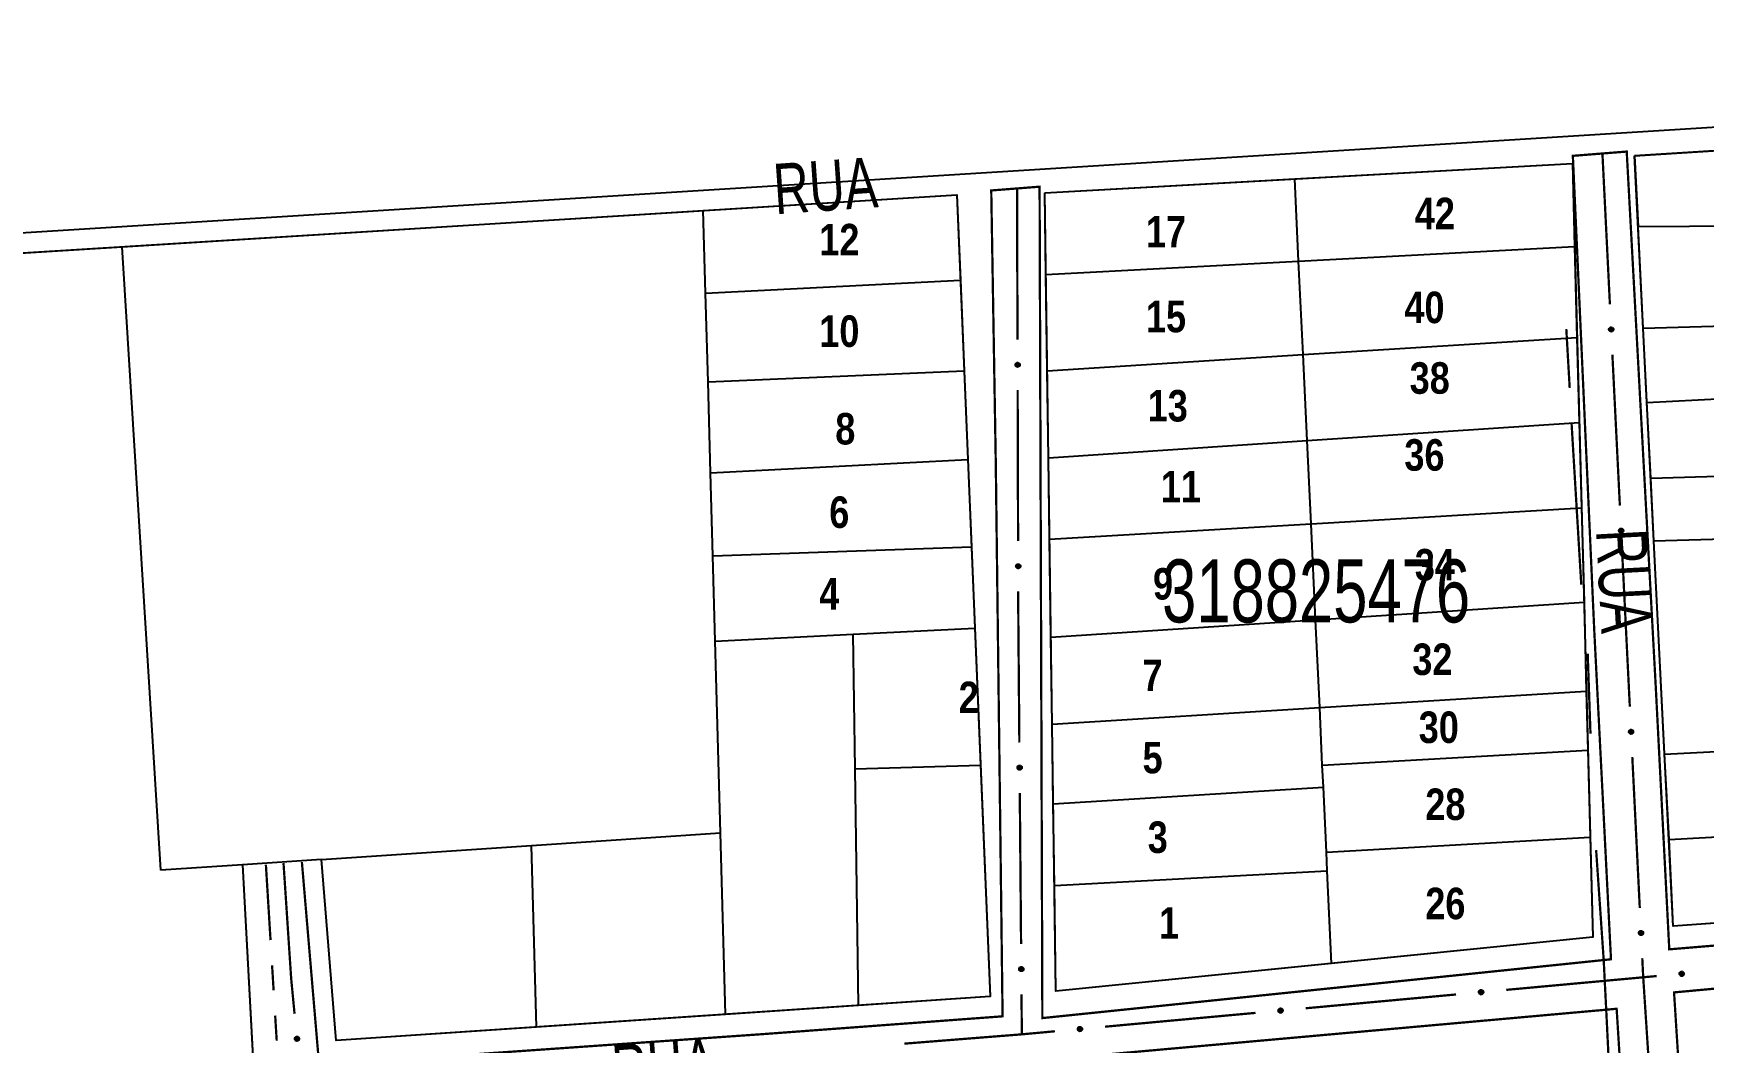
# Model space of a CAD drawing. Extents: x 203591 to 208218, y 4854879 to 4857795.
# Drawn here: x 205557.9 to 205690.6, y 4855197.1 to 4855277.3 of the extents above; entities that cross this region are included whole.
import ezdxf
from ezdxf.enums import TextEntityAlignment as Align

# ---------------------------------------------------------------- set-up
doc = ezdxf.new("R2010")
doc.units = 0
doc.header["$LTSCALE"] = 1.5
doc.header["$MEASUREMENT"] = 0
for name, pattern in [('PHANTOMX2', [5, 2.5, -0.5, 0.5, -0.5, 0.5, -0.5]), ('TRACO_05', [11, 7, -1, 0.5, -1, 0.5, -1]), ('TRACO_25', [8, 3, -1, 1, -1, 1, -1])]:
    doc.linetypes.add(name, pattern=pattern)
for name, color, linetype in [('CD-MALHA-LOTES', 40, 'CONTINUOUS'), ('CD_TXT_QUADRA', 7, 'CONTINUOUS'), ('HD-VALAS-DRENOS', 170, 'CONTINUOUS'), ('RU-QUADRAS', 210, 'CONTINUOUS'), ('SV-EIXO-RUA-N-PAV', 6, 'CONTINUOUS'), ('SV-RUA-NAO-PAV-S-GUIA-C-GUIA', 7, 'PHANTOMX2'), ('SV-TXT-RUA-N-PAV-S-GUIA-C-GUIA', 7, 'CONTINUOUS'), ('Th_NmrPorta', 7, 'CONTINUOUS')]:
    doc.layers.add(name, color=color, linetype=linetype)
doc.styles.add('ARIAL', font='ARIAL.TTF')
doc.styles.get("Standard").update_dxf_attribs({"font": 'swisscbo.ttf'})

msp = doc.modelspace()

# ---------------------------------------------------------------- linework, layer by layer
at = {"layer": 'CD-MALHA-LOTES', "linetype": 'Continuous', "flags": 128}
for points in [[(205785.39, 4855282.61), (205787.25, 4855280.32), (205787.39, 4855277.75), (205785.68, 4855276.46), (205783.68, 4855275.6), (205367.38, 4855249.6)], [(205705.37, 4855268.85), (205685.09, 4855267.56)], [(205658.11, 4855265.74), (205680.16, 4855266.97)], [(205680.16, 4855266.97), (205680.33, 4855260.36)], [(205685.09, 4855267.56), (205685.37, 4855261.97)], [(205638.24, 4855264.62), (205658.11, 4855265.74)], [(205658.41, 4855259.21), (205658.11, 4855265.74)], [(205611.11, 4855263.22), (205631.26, 4855264.47)], [(205631.26, 4855264.47), (205631.54, 4855257.7)], [(205638.33, 4855258.15), (205638.24, 4855264.62)], [(205564.95, 4855260.35), (205611.11, 4855263.22)], [(205611.29, 4855256.67), (205611.11, 4855263.22)], [(205685.37, 4855261.97), (205705.74, 4855262.1)], [(205685.78, 4855253.88), (205685.37, 4855261.97)], [(205463.23, 4855254.03), (205564.95, 4855260.35)], [(205568.03, 4855210.82), (205564.95, 4855260.35)], [(205658.41, 4855259.21), (205680.33, 4855260.36)], [(205680.33, 4855260.36), (205680.52, 4855253.15)], [(205638.33, 4855258.15), (205658.41, 4855259.21)], [(205658.76, 4855251.78), (205658.41, 4855259.21)], [(205611.29, 4855256.67), (205631.54, 4855257.7)], [(205631.54, 4855257.7), (205631.84, 4855250.48)], [(205638.44, 4855250.5), (205638.33, 4855258.15)], [(205611.49, 4855249.61), (205611.29, 4855256.67)], [(205685.78, 4855253.88), (205706.16, 4855254.47)], [(205686.07, 4855247.99), (205685.78, 4855253.88)], [(205658.76, 4855251.78), (205680.52, 4855253.15)], [(205680.52, 4855253.15), (205680.7, 4855246.38)], [(205638.44, 4855250.5), (205658.76, 4855251.78)], [(205659.08, 4855244.95), (205658.76, 4855251.78)], [(205611.49, 4855249.61), (205631.84, 4855250.48)], [(205611.69, 4855242.4), (205611.49, 4855249.61)], [(205631.84, 4855250.48), (205632.13, 4855243.44)], [(205638.54, 4855243.59), (205638.44, 4855250.5)], [(205686.07, 4855247.99), (205706.46, 4855249.03)], [(205686.38, 4855241.96), (205686.07, 4855247.99)], [(205659.08, 4855244.95), (205680.7, 4855246.38)], [(205680.7, 4855246.38), (205680.88, 4855239.62)], [(205638.54, 4855243.59), (205659.08, 4855244.95)], [(205659.39, 4855238.35), (205659.08, 4855244.95)], [(205611.69, 4855242.4), (205632.13, 4855243.44)], [(205632.13, 4855243.44), (205632.42, 4855236.52)], [(205638.63, 4855237.12), (205638.54, 4855243.59)], [(205686.38, 4855241.96), (205706.82, 4855242.57)], [(205611.88, 4855235.79), (205611.69, 4855242.4)], [(205686.63, 4855236.98), (205686.38, 4855241.96)], [(205659.39, 4855238.35), (205680.88, 4855239.62)], [(205680.88, 4855239.62), (205681.08, 4855232.12)], [(205638.63, 4855237.12), (205659.39, 4855238.35)], [(205659.75, 4855230.71), (205659.39, 4855238.35)], [(205686.63, 4855236.98), (205707.09, 4855237.56)], [(205611.88, 4855235.79), (205632.42, 4855236.52)], [(205632.42, 4855236.52), (205632.69, 4855230.05)], [(205638.73, 4855229.33), (205638.63, 4855237.12)], [(205687.48, 4855220.05), (205686.63, 4855236.98)], [(205612.06, 4855229.03), (205611.88, 4855235.79)], [(205659.75, 4855230.71), (205681.08, 4855232.12)], [(205681.08, 4855232.12), (205681.26, 4855225.06)], [(205638.73, 4855229.33), (205659.75, 4855230.71)], [(205660.08, 4855223.74), (205659.75, 4855230.71)], [(205612.06, 4855229.03), (205623.01, 4855229.57)], [(205623.01, 4855229.57), (205632.69, 4855230.05)], [(205623.17, 4855218.88), (205623.01, 4855229.57)], [(205632.69, 4855230.05), (205633.14, 4855219.16)], [(205638.83, 4855222.42), (205638.73, 4855229.33)], [(205612.48, 4855213.8), (205612.06, 4855229.03)], [(205660.08, 4855223.74), (205681.26, 4855225.06)], [(205681.26, 4855225.06), (205681.39, 4855220.36)], [(205638.83, 4855222.42), (205660.08, 4855223.74)], [(205660.29, 4855219.18), (205660.08, 4855223.74)], [(205638.92, 4855216.09), (205638.83, 4855222.42)], [(205660.29, 4855219.18), (205681.39, 4855220.36)], [(205681.39, 4855220.36), (205681.57, 4855213.45)], [(205687.48, 4855220.05), (205709.65, 4855221.19)], [(205687.83, 4855213.27), (205687.48, 4855220.05)], [(205623.17, 4855218.88), (205633.14, 4855219.16)], [(205623.45, 4855200.09), (205623.17, 4855218.88)], [(205633.14, 4855219.16), (205633.9, 4855200.79)], [(205660.37, 4855217.41), (205660.29, 4855219.18)], [(205638.92, 4855216.09), (205660.37, 4855217.41)], [(205660.61, 4855212.26), (205660.37, 4855217.41)], [(205639.01, 4855209.62), (205638.92, 4855216.09)], [(205597.46, 4855212.8), (205612.48, 4855213.8)], [(205612.89, 4855199.37), (205612.48, 4855213.8)], [(205660.61, 4855212.26), (205681.57, 4855213.45)], [(205681.57, 4855213.45), (205681.78, 4855205.5)], [(205687.83, 4855213.27), (205710.34, 4855214.51)], [(205580.8, 4855211.68), (205597.46, 4855212.8)], [(205597.87, 4855198.36), (205597.46, 4855212.8)], [(205660.68, 4855210.78), (205660.61, 4855212.26)], [(205688.17, 4855206.38), (205687.83, 4855213.27)], [(205574.51, 4855211.26), (205568.03, 4855210.82)], [(205580.8, 4855211.68), (205574.51, 4855211.26)], [(205574.51, 4855211.26), (205577.99, 4855146.74)], [(205581.94, 4855197.29), (205580.8, 4855211.68)], [(205639.01, 4855209.62), (205660.68, 4855210.78)], [(205661.03, 4855203.42), (205660.68, 4855210.78)], [(205639.13, 4855201.23), (205639.01, 4855209.62)], [(205711.01, 4855208.02), (205688.17, 4855206.38)], [(205681.78, 4855205.5), (205661.03, 4855203.42)], [(205661.03, 4855203.42), (205639.13, 4855201.23)], [(205633.9, 4855200.79), (205623.45, 4855200.09)], [(205612.89, 4855199.37), (205597.87, 4855198.36)], [(205623.45, 4855200.09), (205612.89, 4855199.37)], [(205597.87, 4855198.36), (205581.94, 4855197.29)]]:
    msp.add_lwpolyline(points, dxfattribs=at)
at = {"layer": 'HD-VALAS-DRENOS', "linetype": 'TRACO_05', "const_width": 0.18, "flags": 128}
for points in [[(205679.94, 4855249.13), (205679.67, 4855253.82)], [(205680.86, 4855233.5), (205680.09, 4855246.29)], [(205681.59, 4855221.68), (205681.37, 4855228.03)], [(205685.41, 4855159.24), (205684.73, 4855168.36), (205683.67, 4855182.9), (205682.84, 4855199.75), (205682.64, 4855203.7), (205682.04, 4855212.42)]]:
    msp.add_lwpolyline(points, dxfattribs=at)
at = {"layer": 'RU-QUADRAS', "color": 6, "linetype": 'Continuous'}
msp.add_lwpolyline([(205359.24, 4855333.76), (205361.95, 4855348.05), (205367.1, 4855348.48), (205362.81, 4855430.06), (205539.16, 4855447.63), (205785.39, 4855282.61), (205787.25, 4855280.32), (205787.39, 4855277.75, -0.1206829044), (205783.68, 4855275.6), (205367.38, 4855249.6)], format="xyb", close=True, dxfattribs=at)
for points in [[(205685.09, 4855267.56), (205731.41, 4855270.5), (205733.33, 4855209.62), (205688.17, 4855206.38)], [(205638.24, 4855264.62), (205680.16, 4855266.97), (205681.78, 4855205.5), (205639.13, 4855201.23)], [(205463.23, 4855254.03), (205631.26, 4855264.47), (205633.9, 4855200.79), (205581.94, 4855197.29), (205580.8, 4855211.68), (205574.51, 4855211.26), (205582.06, 4855071.29), (205480.58, 4855064.53)]]:
    msp.add_lwpolyline(points, close=True, dxfattribs=at)
at = {"layer": 'SV-EIXO-RUA-N-PAV', "const_width": 0.18, "flags": 128}
for points in [[(205682.54, 4855267.76), (205683.133405, 4855255.774681)], [(205636.04, 4855264.97), (205636.075067, 4855252.970051)], [(205683.331207, 4855251.779575), (205683.924612, 4855239.794256)], [(205636.086756, 4855248.970068), (205636.121823, 4855236.97012)], [(205684.122414, 4855235.799149), (205684.715819, 4855223.813831)], [(205636.133512, 4855232.970137), (205636.139357, 4855230.970145)], [(205636.139357, 4855230.970145), (205636.14, 4855230.75)], [(205636.14, 4855230.75), (205636.223078, 4855220.970499)], [(205684.913621, 4855219.818724), (205685.507026, 4855207.833405)], [(205636.257058, 4855216.970643), (205636.358996, 4855204.971076)], [(205577.77, 4855211.39), (205578.365432, 4855202.409718)], [(205685.704827, 4855203.838299), (205685.754278, 4855202.839522)], [(205685.754278, 4855202.839522), (205685.78, 4855202.32)], [(205578.365432, 4855202.409718), (205578.38, 4855202.19)], [(205578.38, 4855202.19), (205578.646179, 4855199.422974)], [(205674.898345, 4855201.32134), (205684.856496, 4855202.235247)], [(205684.856496, 4855202.235247), (205685.78, 4855202.32)], [(205685.78, 4855202.32), (205686.848166, 4855202.417591)], [(205685.78, 4855202.32), (205686.46446, 4855191.862534)], [(205636.392975, 4855200.971221), (205636.41846, 4855197.971329)], [(205658.965303, 4855199.859089), (205670.915084, 4855200.955777)], [(205643.032261, 4855198.396839), (205654.982042, 4855199.493527)], [(205627.089413, 4855197.049167), (205636.061178, 4855197.761511)], [(205636.061178, 4855197.761511), (205636.42, 4855197.79)], [(205636.41846, 4855197.971329), (205636.42, 4855197.79)], [(205636.42, 4855197.79), (205639.049001, 4855198.031276)]]:
    msp.add_lwpolyline(points, dxfattribs=at)
at = {"layer": 'SV-EIXO-RUA-N-PAV', "flags": 128}
for points in [[(205683.335147, 4855253.926076), (205683.37186, 4855253.893762), (205683.396805, 4855253.858482), (205683.409141, 4855253.823069), (205683.411882, 4855253.788933), (205683.410754, 4855253.753694), (205683.401777, 4855253.718417), (205683.383141, 4855253.68147), (205683.350984, 4855253.644415), (205683.313164, 4855253.621236), (205683.279093, 4855253.607284), (205683.243662, 4855253.602376), (205683.209448, 4855253.604046), (205683.173112, 4855253.614582), (205683.135855, 4855253.633834), (205683.099376, 4855253.66707), (205683.075158, 4855253.701825), (205683.064125, 4855253.736392), (205683.059416, 4855253.772043), (205683.061, 4855253.808005), (205683.070011, 4855253.842583), (205683.089462, 4855253.880061), (205683.122744, 4855253.91563), (205683.157132, 4855253.94018), (205683.191534, 4855253.951696), (205683.226737, 4855253.955541), (205683.262095, 4855253.954839), (205683.297932, 4855253.947292), (205683.335147, 4855253.926076)], [(205636.190572, 4855251.114061), (205636.225741, 4855251.080074), (205636.249018, 4855251.043672), (205636.259693, 4855251.007723), (205636.260843, 4855250.973496), (205636.258076, 4855250.938348), (205636.247467, 4855250.903527), (205636.227132, 4855250.867487), (205636.193286, 4855250.831968), (205636.154428, 4855250.810574), (205636.119744, 4855250.798223), (205636.084124, 4855250.794969), (205636.050024, 4855250.798229), (205636.014218, 4855250.810445), (205635.977897, 4855250.831409), (205635.943005, 4855250.866307), (205635.92043, 4855250.902151), (205635.911017, 4855250.937194), (205635.907973, 4855250.973025), (205635.911228, 4855251.008875), (205635.921838, 4855251.042996), (205635.943012, 4855251.079528), (205635.977912, 4855251.11351), (205636.013406, 4855251.136434), (205636.048307, 4855251.146336), (205636.083651, 4855251.148539), (205636.118938, 4855251.146192), (205636.154385, 4855251.136986), (205636.190572, 4855251.114061)], [(205684.126354, 4855237.945651), (205684.163067, 4855237.913337), (205684.188012, 4855237.878057), (205684.200348, 4855237.842644), (205684.203089, 4855237.808508), (205684.201961, 4855237.773269), (205684.192984, 4855237.737992), (205684.174348, 4855237.701045), (205684.142191, 4855237.663989), (205684.104371, 4855237.640811), (205684.070299, 4855237.626859), (205684.034869, 4855237.621951), (205684.000654, 4855237.623621), (205683.964319, 4855237.634157), (205683.927061, 4855237.653408), (205683.890583, 4855237.686645), (205683.866365, 4855237.7214), (205683.855332, 4855237.755967), (205683.850623, 4855237.791617), (205683.852207, 4855237.82758), (205683.861218, 4855237.862158), (205683.880669, 4855237.899635), (205683.91395, 4855237.935205), (205683.948338, 4855237.959755), (205683.982741, 4855237.971271), (205684.017944, 4855237.975116), (205684.053302, 4855237.974414), (205684.089139, 4855237.966867), (205684.126354, 4855237.945651)], [(205636.237328, 4855235.11413), (205636.272497, 4855235.080142), (205636.295774, 4855235.04374), (205636.306449, 4855235.007791), (205636.307599, 4855234.973564), (205636.304832, 4855234.938416), (205636.294223, 4855234.903595), (205636.273889, 4855234.867555), (205636.240042, 4855234.832036), (205636.201185, 4855234.810643), (205636.1665, 4855234.798291), (205636.13088, 4855234.795037), (205636.09678, 4855234.798298), (205636.060974, 4855234.810513), (205636.024653, 4855234.831477), (205635.989761, 4855234.866375), (205635.967186, 4855234.902219), (205635.957774, 4855234.937262), (205635.954729, 4855234.973093), (205635.957984, 4855235.008943), (205635.968594, 4855235.043064), (205635.989768, 4855235.079596), (205636.024669, 4855235.113578), (205636.060162, 4855235.136502), (205636.095063, 4855235.146404), (205636.130407, 4855235.148607), (205636.165694, 4855235.146261), (205636.201141, 4855235.137054), (205636.237328, 4855235.11413)], [(205684.917561, 4855221.965226), (205684.954273, 4855221.932912), (205684.979219, 4855221.897632), (205684.991555, 4855221.862219), (205684.994296, 4855221.828082), (205684.993167, 4855221.792844), (205684.984191, 4855221.757566), (205684.965555, 4855221.72062), (205684.933398, 4855221.683564), (205684.895578, 4855221.660386), (205684.861506, 4855221.646434), (205684.826076, 4855221.641526), (205684.791861, 4855221.643196), (205684.755526, 4855221.653732), (205684.718268, 4855221.672983), (205684.68179, 4855221.70622), (205684.657572, 4855221.740975), (205684.646539, 4855221.775541), (205684.64183, 4855221.811192), (205684.643414, 4855221.847155), (205684.652425, 4855221.881732), (205684.671875, 4855221.91921), (205684.705157, 4855221.954779), (205684.739545, 4855221.97933), (205684.773948, 4855221.990845), (205684.809151, 4855221.994691), (205684.844509, 4855221.993988), (205684.880346, 4855221.986441), (205684.917561, 4855221.965226)], [(205636.348924, 4855219.115182), (205636.384282, 4855219.081391), (205636.407761, 4855219.045119), (205636.418637, 4855219.00923), (205636.419977, 4855218.97501), (205636.417406, 4855218.939847), (205636.406992, 4855218.904967), (205636.386858, 4855218.868815), (205636.35321, 4855218.833108), (205636.314472, 4855218.811498), (205636.279858, 4855218.798954), (205636.244256, 4855218.795501), (205636.210139, 4855218.798571), (205636.174265, 4855218.810587), (205636.137827, 4855218.831348), (205636.102741, 4855218.866051), (205636.079967, 4855218.901769), (205636.07036, 4855218.936759), (205636.067115, 4855218.972573), (205636.070171, 4855219.00844), (205636.080591, 4855219.04262), (205636.10156, 4855219.079269), (205636.136271, 4855219.113445), (205636.171636, 4855219.136566), (205636.206481, 4855219.146663), (205636.241812, 4855219.149063), (205636.277112, 4855219.146913), (205636.31261, 4855219.137904), (205636.348924, 4855219.115182)], [(205685.708767, 4855205.9848), (205685.74548, 4855205.952486), (205685.770425, 4855205.917207), (205685.782762, 4855205.881793), (205685.785503, 4855205.847657), (205685.784374, 4855205.812418), (205685.775398, 4855205.777141), (205685.756762, 4855205.740194), (205685.724605, 4855205.703139), (205685.686785, 4855205.67996), (205685.652713, 4855205.666008), (205685.617283, 4855205.6611), (205685.583068, 4855205.662771), (205685.546733, 4855205.673307), (205685.509475, 4855205.692558), (205685.472997, 4855205.725795), (205685.448779, 4855205.760549), (205685.437746, 4855205.795116), (205685.433037, 4855205.830767), (205685.434621, 4855205.866729), (205685.443632, 4855205.901307), (205685.463082, 4855205.938785), (205685.496364, 4855205.974354), (205685.530752, 4855205.998905), (205685.565155, 4855206.01042), (205685.600358, 4855206.014265), (205685.635716, 4855206.013563), (205685.671553, 4855206.006016), (205685.708767, 4855205.9848)], [(205636.484841, 4855203.115759), (205636.5202, 4855203.081968), (205636.543679, 4855203.045696), (205636.554554, 4855203.009807), (205636.555895, 4855202.975587), (205636.553323, 4855202.940424), (205636.542909, 4855202.905545), (205636.522776, 4855202.869392), (205636.489128, 4855202.833685), (205636.45039, 4855202.812075), (205636.415775, 4855202.799531), (205636.380173, 4855202.796078), (205636.346056, 4855202.799149), (205636.310183, 4855202.811164), (205636.273745, 4855202.831925), (205636.238659, 4855202.866629), (205636.215885, 4855202.902346), (205636.206277, 4855202.937336), (205636.203033, 4855202.97315), (205636.206088, 4855203.009017), (205636.216508, 4855203.043197), (205636.237478, 4855203.079846), (205636.272188, 4855203.114022), (205636.307553, 4855203.137144), (205636.342399, 4855203.14724), (205636.37773, 4855203.14964), (205636.413029, 4855203.14749), (205636.448527, 4855203.138481), (205636.484841, 4855203.115759)], [(205688.68677, 4855202.696112), (205688.717528, 4855202.734138), (205688.751739, 4855202.76053), (205688.786608, 4855202.77433), (205688.8206, 4855202.77849), (205688.855856, 4855202.778829), (205688.891476, 4855202.771329), (205688.929166, 4855202.754247), (205688.967528, 4855202.723661), (205688.992261, 4855202.686838), (205689.007619, 4855202.653377), (205689.013998, 4855202.618181), (205689.013754, 4855202.583927), (205689.004739, 4855202.547184), (205688.987056, 4855202.509158), (205688.955366, 4855202.471327), (205688.92165, 4855202.445683), (205688.887572, 4855202.433221), (205688.852148, 4855202.427032), (205688.816151, 4855202.427118), (205688.781228, 4855202.434682), (205688.742973, 4855202.452555), (205688.70605, 4855202.484327), (205688.680089, 4855202.517664), (205688.667151, 4855202.551557), (205688.661844, 4855202.586569), (205688.661074, 4855202.621926), (205688.667122, 4855202.658046), (205688.68677, 4855202.696112)], [(205672.753575, 4855201.235047), (205672.784317, 4855201.273086), (205672.818517, 4855201.299492), (205672.85338, 4855201.313306), (205672.887371, 4855201.31748), (205672.922626, 4855201.317834), (205672.95825, 4855201.310348), (205672.995947, 4855201.293282), (205673.034322, 4855201.262711), (205673.059069, 4855201.225899), (205673.074441, 4855201.192443), (205673.080834, 4855201.15725), (205673.080604, 4855201.122996), (205673.071605, 4855201.08625), (205673.053937, 4855201.048216), (205673.022262, 4855201.010373), (205672.988556, 4855200.984715), (205672.954484, 4855200.972239), (205672.919063, 4855200.966036), (205672.883066, 4855200.966106), (205672.848139, 4855200.973656), (205672.809877, 4855200.991514), (205672.77294, 4855201.023271), (205672.746966, 4855201.056597), (205672.734015, 4855201.090485), (205672.728693, 4855201.125495), (205672.727908, 4855201.160851), (205672.733942, 4855201.196974), (205672.753575, 4855201.235047)], [(205656.820533, 4855199.772797), (205656.851275, 4855199.810835), (205656.885475, 4855199.837242), (205656.920339, 4855199.851056), (205656.954329, 4855199.855229), (205656.989585, 4855199.855583), (205657.025208, 4855199.848097), (205657.062905, 4855199.831031), (205657.10128, 4855199.80046), (205657.126028, 4855199.763648), (205657.141399, 4855199.730193), (205657.147793, 4855199.695), (205657.147562, 4855199.660745), (205657.138563, 4855199.623999), (205657.120895, 4855199.585965), (205657.089221, 4855199.548122), (205657.055514, 4855199.522464), (205657.021442, 4855199.509988), (205656.986021, 4855199.503785), (205656.950024, 4855199.503855), (205656.915098, 4855199.511405), (205656.876835, 4855199.529263), (205656.839898, 4855199.56102), (205656.813924, 4855199.594346), (205656.800973, 4855199.628234), (205656.795651, 4855199.663244), (205656.794866, 4855199.698601), (205656.8009, 4855199.734723), (205656.820533, 4855199.772797)], [(205578.933506, 4855197.585725), (205578.971679, 4855197.55515), (205578.998234, 4855197.521066), (205579.012201, 4855197.486264), (205579.016524, 4855197.452291), (205579.017032, 4855197.417038), (205579.009702, 4855197.381382), (205578.992802, 4855197.34361), (205578.962399, 4855197.305102), (205578.925696, 4855197.280193), (205578.892308, 4855197.264675), (205578.857144, 4855197.258128), (205578.822889, 4855197.258208), (205578.786103, 4855197.267046), (205578.747992, 4855197.284547), (205578.710011, 4855197.316055), (205578.684205, 4855197.349649), (205578.67158, 4855197.383666), (205578.665222, 4855197.41906), (205578.665134, 4855197.455057), (205578.672531, 4855197.490016), (205578.690221, 4855197.528356), (205578.721816, 4855197.565432), (205578.755027, 4855197.591552), (205578.788859, 4855197.604651), (205578.823845, 4855197.610127), (205578.859198, 4855197.611066), (205578.895346, 4855197.605191), (205578.933506, 4855197.585725)], [(205640.887491, 4855198.310546), (205640.918233, 4855198.348585), (205640.952433, 4855198.374991), (205640.987297, 4855198.388805), (205641.021288, 4855198.392979), (205641.056543, 4855198.393332), (205641.092166, 4855198.385846), (205641.129863, 4855198.36878), (205641.168238, 4855198.338209), (205641.192986, 4855198.301397), (205641.208358, 4855198.267942), (205641.214751, 4855198.232749), (205641.21452, 4855198.198494), (205641.205521, 4855198.161748), (205641.187853, 4855198.123714), (205641.156179, 4855198.085871), (205641.122473, 4855198.060213), (205641.0884, 4855198.047737), (205641.052979, 4855198.041534), (205641.016982, 4855198.041605), (205640.982056, 4855198.049154), (205640.943794, 4855198.067012), (205640.906857, 4855198.09877), (205640.880882, 4855198.132095), (205640.867931, 4855198.165983), (205640.862609, 4855198.200994), (205640.861825, 4855198.23635), (205640.867859, 4855198.272472), (205640.887491, 4855198.310546)]]:
    msp.add_lwpolyline(points, close=True, dxfattribs=at)
for points in [[(205683.061, 4855253.808005), (205683.075158, 4855253.701825)], [(205683.066355, 4855253.820991), (205683.086461, 4855253.690832)], [(205683.070011, 4855253.842583), (205683.099376, 4855253.66707)], [(205683.082385, 4855253.855939), (205683.116768, 4855253.658177)], [(205683.089462, 4855253.880061), (205683.135855, 4855253.633834)], [(205683.10782, 4855253.894086), (205683.153822, 4855253.627223)], [(205683.122744, 4855253.91563), (205683.173112, 4855253.614582)], [(205683.139044, 4855253.925688), (205683.189998, 4855253.613986)], [(205683.157132, 4855253.94018), (205683.209448, 4855253.604046)], [(205683.173736, 4855253.942434), (205683.225905, 4855253.606201)], [(205683.191534, 4855253.951696), (205683.243662, 4855253.602376)], [(205683.208833, 4855253.951002), (205683.258681, 4855253.606457)], [(205683.226737, 4855253.955541), (205683.279093, 4855253.607284)], [(205683.245698, 4855253.951461), (205683.297663, 4855253.619317)], [(205683.262095, 4855253.954839), (205683.313164, 4855253.621236)], [(205683.280106, 4855253.946334), (205683.332288, 4855253.637425)], [(205683.297932, 4855253.947292), (205683.350984, 4855253.644415)], [(205683.314785, 4855253.935755), (205683.36501, 4855253.666369)], [(205683.335147, 4855253.926076), (205683.383141, 4855253.68147)], [(205683.354429, 4855253.907662), (205683.391673, 4855253.707309)], [(205683.37186, 4855253.893762), (205683.401777, 4855253.718417)], [(205683.386166, 4855253.873712), (205683.404842, 4855253.744848)], [(205683.396805, 4855253.858482), (205683.410754, 4855253.753694)], [(205635.911228, 4855251.008875), (205635.92043, 4855250.902151)], [(205635.917181, 4855251.021597), (205635.931209, 4855250.890643)], [(205635.921838, 4855251.042996), (205635.943005, 4855250.866307)], [(205635.93482, 4855251.055762), (205635.959964, 4855250.856614)], [(205635.943012, 4855251.079528), (205635.977897, 4855250.831409)], [(205635.962003, 4855251.092684), (205635.995537, 4855250.82397)], [(205635.977912, 4855251.11351), (205636.014218, 4855250.810445)], [(205635.994664, 4855251.122799), (205636.031058, 4855250.809064)], [(205636.013406, 4855251.136434), (205636.050024, 4855250.798229)], [(205636.030097, 4855251.137912), (205636.066564, 4855250.799616)], [(205636.048307, 4855251.146336), (205636.084124, 4855250.794969)], [(205636.065555, 4855251.144838), (205636.099316, 4855250.798347)], [(205636.083651, 4855251.148539), (205636.119744, 4855250.798223)], [(205636.102401, 4855251.143581), (205636.138855, 4855250.809379)], [(205636.118938, 4855251.146192), (205636.154428, 4855250.810574)], [(205636.136534, 4855251.136859), (205636.174285, 4855250.825856)], [(205636.154385, 4855251.136986), (205636.193286, 4855250.831968)], [(205636.170682, 4855251.124678), (205636.208318, 4855250.853246)], [(205636.190572, 4855251.114061), (205636.227132, 4855250.867487)], [(205636.208977, 4855251.09477), (205636.236857, 4855250.892901)], [(205636.225741, 4855251.080074), (205636.247467, 4855250.903527)], [(205636.2391, 4855251.05938), (205636.251759, 4855250.929787)], [(205636.249018, 4855251.043672), (205636.258076, 4855250.938348)], [(205683.852207, 4855237.82758), (205683.866365, 4855237.7214)], [(205683.857562, 4855237.840566), (205683.877668, 4855237.710406)], [(205683.861218, 4855237.862158), (205683.890583, 4855237.686645)], [(205683.873592, 4855237.875514), (205683.907975, 4855237.677752)], [(205683.880669, 4855237.899635), (205683.927061, 4855237.653408)], [(205683.899027, 4855237.913661), (205683.945029, 4855237.646798)], [(205683.91395, 4855237.935205), (205683.964319, 4855237.634157)], [(205683.930251, 4855237.945263), (205683.981205, 4855237.633561)], [(205683.948338, 4855237.959755), (205684.000654, 4855237.623621)], [(205683.964943, 4855237.962009), (205684.017111, 4855237.625775)], [(205683.982741, 4855237.971271), (205684.034869, 4855237.621951)], [(205684.00004, 4855237.970577), (205684.049887, 4855237.626032)], [(205684.017944, 4855237.975116), (205684.070299, 4855237.626859)], [(205684.036905, 4855237.971036), (205684.08887, 4855237.638892)], [(205684.053302, 4855237.974414), (205684.104371, 4855237.640811)], [(205684.071313, 4855237.965909), (205684.123495, 4855237.657)], [(205684.089139, 4855237.966867), (205684.142191, 4855237.663989)], [(205684.105992, 4855237.95533), (205684.156217, 4855237.685944)], [(205684.126354, 4855237.945651), (205684.174348, 4855237.701045)], [(205684.145636, 4855237.927237), (205684.18288, 4855237.726884)], [(205684.163067, 4855237.913337), (205684.192984, 4855237.737992)], [(205684.177373, 4855237.893287), (205684.196049, 4855237.764423)], [(205684.188012, 4855237.878057), (205684.201961, 4855237.773269)], [(205635.957984, 4855235.008943), (205635.967186, 4855234.902219)], [(205635.963937, 4855235.021665), (205635.977965, 4855234.890712)], [(205635.968594, 4855235.043064), (205635.989761, 4855234.866375)], [(205635.981576, 4855235.05583), (205636.00672, 4855234.856683)], [(205635.989768, 4855235.079596), (205636.024653, 4855234.831477)], [(205636.008759, 4855235.092752), (205636.042293, 4855234.824038)], [(205636.024669, 4855235.113578), (205636.060974, 4855234.810513)], [(205636.04142, 4855235.122867), (205636.077814, 4855234.809132)], [(205636.060162, 4855235.136502), (205636.09678, 4855234.798298)], [(205636.076853, 4855235.13798), (205636.11332, 4855234.799684)], [(205636.095063, 4855235.146404), (205636.13088, 4855234.795037)], [(205636.112311, 4855235.144907), (205636.146072, 4855234.798415)], [(205636.130407, 4855235.148607), (205636.1665, 4855234.798291)], [(205636.149157, 4855235.14365), (205636.185611, 4855234.809447)], [(205636.165694, 4855235.146261), (205636.201185, 4855234.810643)], [(205636.18329, 4855235.136927), (205636.221041, 4855234.825925)], [(205636.201141, 4855235.137054), (205636.240042, 4855234.832036)], [(205636.217438, 4855235.124746), (205636.255074, 4855234.853315)], [(205636.237328, 4855235.11413), (205636.273889, 4855234.867555)], [(205636.255733, 4855235.094838), (205636.283613, 4855234.892969)], [(205636.272497, 4855235.080142), (205636.294223, 4855234.903595)], [(205636.285856, 4855235.059448), (205636.298515, 4855234.929855)], [(205636.295774, 4855235.04374), (205636.304832, 4855234.938416)], [(205684.643414, 4855221.847155), (205684.657572, 4855221.740975)], [(205684.648769, 4855221.86014), (205684.668875, 4855221.729981)], [(205684.652425, 4855221.881732), (205684.68179, 4855221.70622)], [(205684.664799, 4855221.895089), (205684.699182, 4855221.697327)], [(205684.671875, 4855221.91921), (205684.718268, 4855221.672983)], [(205684.690234, 4855221.933235), (205684.736235, 4855221.666373)], [(205684.705157, 4855221.954779), (205684.755526, 4855221.653732)], [(205684.721458, 4855221.964838), (205684.772412, 4855221.653136)], [(205684.739545, 4855221.97933), (205684.791861, 4855221.643196)], [(205684.75615, 4855221.981583), (205684.808318, 4855221.64535)], [(205684.773948, 4855221.990845), (205684.826076, 4855221.641526)], [(205684.791247, 4855221.990152), (205684.841094, 4855221.645607)], [(205684.809151, 4855221.994691), (205684.861506, 4855221.646434)], [(205684.828111, 4855221.990611), (205684.880077, 4855221.658466)], [(205684.844509, 4855221.993988), (205684.895578, 4855221.660386)], [(205684.86252, 4855221.985484), (205684.914702, 4855221.676575)], [(205684.880346, 4855221.986441), (205684.933398, 4855221.683564)], [(205684.897199, 4855221.974905), (205684.947423, 4855221.705519)], [(205684.917561, 4855221.965226), (205684.965555, 4855221.72062)], [(205684.936843, 4855221.946811), (205684.974087, 4855221.746459)], [(205684.954273, 4855221.932912), (205684.984191, 4855221.757566)], [(205684.96858, 4855221.912862), (205684.987256, 4855221.783998)], [(205684.979219, 4855221.897632), (205684.993167, 4855221.792844)], [(205636.070171, 4855219.00844), (205636.079967, 4855218.901769)], [(205636.076053, 4855219.021195), (205636.090811, 4855218.890322)], [(205636.080591, 4855219.04262), (205636.102741, 4855218.866051)], [(205636.093501, 4855219.055458), (205636.119754, 4855218.856453)], [(205636.10156, 4855219.079269), (205636.137827, 4855218.831348)], [(205636.120478, 4855219.09253), (205636.155509, 4855218.824007)], [(205636.136271, 4855219.113445), (205636.174265, 4855218.810587)], [(205636.15297, 4855219.122827), (205636.191113, 4855218.8093)], [(205636.171636, 4855219.136566), (205636.210139, 4855218.798571)], [(205636.188319, 4855219.138138), (205636.22667, 4855218.80005)], [(205636.206481, 4855219.146663), (205636.244256, 4855218.795501)], [(205636.223737, 4855219.145261), (205636.259429, 4855218.798963)], [(205636.241812, 4855219.149063), (205636.279858, 4855218.798954)], [(205636.26059, 4855219.14421), (205636.298906, 4855218.810215)], [(205636.277112, 4855219.146913), (205636.314472, 4855218.811498)], [(205636.29476, 4855219.137677), (205636.334243, 4855218.82689)], [(205636.31261, 4855219.137904), (205636.35321, 4855218.833108)], [(205636.328976, 4855219.125687), (205636.368123, 4855218.85447)], [(205636.348924, 4855219.115182), (205636.386858, 4855218.868815)], [(205636.367436, 4855219.095993), (205636.396441, 4855218.894283)], [(205636.384282, 4855219.081391), (205636.406992, 4855218.904967)], [(205636.397756, 4855219.060772), (205636.411137, 4855218.931251)], [(205636.407761, 4855219.045119), (205636.417406, 4855218.939847)], [(205685.434621, 4855205.866729), (205685.448779, 4855205.760549)], [(205685.439976, 4855205.879715), (205685.460082, 4855205.749556)], [(205685.443632, 4855205.901307), (205685.472997, 4855205.725795)], [(205685.456006, 4855205.914664), (205685.490389, 4855205.716902)], [(205685.463082, 4855205.938785), (205685.509475, 4855205.692558)], [(205685.481441, 4855205.95281), (205685.527442, 4855205.685947)], [(205685.496364, 4855205.974354), (205685.546733, 4855205.673307)], [(205685.512665, 4855205.984412), (205685.563619, 4855205.67271)], [(205685.530752, 4855205.998905), (205685.583068, 4855205.662771)], [(205685.547357, 4855206.001158), (205685.599525, 4855205.664925)], [(205685.565155, 4855206.01042), (205685.617283, 4855205.6611)], [(205685.582454, 4855206.009727), (205685.632301, 4855205.665181)], [(205685.600358, 4855206.014265), (205685.652713, 4855205.666008)], [(205685.619318, 4855206.010186), (205685.671284, 4855205.678041)], [(205685.635716, 4855206.013563), (205685.686785, 4855205.67996)], [(205685.653727, 4855206.005058), (205685.705909, 4855205.69615)], [(205685.671553, 4855206.006016), (205685.724605, 4855205.703139)], [(205685.688406, 4855205.99448), (205685.73863, 4855205.725094)], [(205685.708767, 4855205.9848), (205685.756762, 4855205.740194)], [(205685.72805, 4855205.966386), (205685.765293, 4855205.766033)], [(205685.74548, 4855205.952486), (205685.775398, 4855205.777141)], [(205685.759787, 4855205.932436), (205685.778463, 4855205.803573)], [(205685.770425, 4855205.917207), (205685.784374, 4855205.812418)], [(205636.206088, 4855203.009017), (205636.215885, 4855202.902346)], [(205636.21197, 4855203.021773), (205636.226728, 4855202.890899)], [(205636.216508, 4855203.043197), (205636.238659, 4855202.866629)], [(205636.229419, 4855203.056035), (205636.255672, 4855202.857031)], [(205636.237478, 4855203.079846), (205636.273745, 4855202.831925)], [(205636.256395, 4855203.093108), (205636.291426, 4855202.824585)], [(205636.272188, 4855203.114022), (205636.310183, 4855202.811164)], [(205636.288888, 4855203.123404), (205636.32703, 4855202.809877)], [(205636.307553, 4855203.137144), (205636.346056, 4855202.799149)], [(205636.324236, 4855203.138715), (205636.362587, 4855202.800627)], [(205636.342399, 4855203.14724), (205636.380173, 4855202.796078)], [(205636.359655, 4855203.145839), (205636.395346, 4855202.799541)], [(205636.37773, 4855203.14964), (205636.415775, 4855202.799531)], [(205636.396507, 4855203.144787), (205636.434823, 4855202.810793)], [(205636.413029, 4855203.14749), (205636.45039, 4855202.812075)], [(205636.430677, 4855203.138255), (205636.470161, 4855202.827468)], [(205636.448527, 4855203.138481), (205636.489128, 4855202.833685)], [(205636.464893, 4855203.126264), (205636.504041, 4855202.855047)], [(205636.484841, 4855203.115759), (205636.522776, 4855202.869392)], [(205636.503353, 4855203.09657), (205636.532358, 4855202.89486)], [(205636.5202, 4855203.081968), (205636.542909, 4855202.905545)], [(205636.533673, 4855203.061349), (205636.547055, 4855202.931828)], [(205636.543679, 4855203.045696), (205636.553323, 4855202.940424)], [(205688.717528, 4855202.734138), (205688.891476, 4855202.771329)], [(205688.736965, 4855202.749267), (205688.86494, 4855202.773291)], [(205688.751739, 4855202.76053), (205688.855856, 4855202.778829)], [(205688.661074, 4855202.621926), (205688.992261, 4855202.686838)], [(205688.661844, 4855202.586569), (205689.007619, 4855202.653377)], [(205688.665131, 4855202.605683), (205688.994824, 4855202.671431)], [(205688.667122, 4855202.658046), (205688.967528, 4855202.723661)], [(205688.667124, 4855202.56887), (205689.009295, 4855202.633017)], [(205688.667151, 4855202.551557), (205689.013998, 4855202.618181)], [(205688.668821, 4855202.640276), (205688.97529, 4855202.705271)], [(205688.677146, 4855202.53416), (205689.010916, 4855202.60028)], [(205688.677947, 4855202.675365), (205688.945009, 4855202.73676)], [(205688.680089, 4855202.517664), (205689.013754, 4855202.583927)], [(205688.68677, 4855202.696112), (205688.929166, 4855202.754247)], [(205688.695322, 4855202.500195), (205689.004632, 4855202.56408)], [(205688.704366, 4855202.716144), (205688.902995, 4855202.761696)], [(205688.70605, 4855202.484327), (205689.004739, 4855202.547184)], [(205688.728196, 4855202.470314), (205688.992913, 4855202.527384)], [(205688.742973, 4855202.452555), (205688.987056, 4855202.509158)], [(205688.767368, 4855202.446489), (205688.963528, 4855202.489074)], [(205688.781228, 4855202.434682), (205688.955366, 4855202.471327)], [(205688.802954, 4855202.431927), (205688.932163, 4855202.457434)], [(205688.816151, 4855202.427118), (205688.92165, 4855202.445683)], [(205672.727908, 4855201.160851), (205673.059069, 4855201.225899)], [(205672.728693, 4855201.125495), (205673.074441, 4855201.192443)], [(205672.731972, 4855201.14461), (205673.061639, 4855201.210492)], [(205672.733942, 4855201.196974), (205673.034322, 4855201.262711)], [(205672.73398, 4855201.107798), (205673.076126, 4855201.172084)], [(205672.734015, 4855201.090485), (205673.080834, 4855201.15725)], [(205672.735648, 4855201.179204), (205673.042091, 4855201.244325)], [(205672.744017, 4855201.073092), (205673.07776, 4855201.139348)], [(205672.74476, 4855201.214297), (205673.011797, 4855201.275801)], [(205672.746966, 4855201.056597), (205673.080604, 4855201.122996)], [(205672.753575, 4855201.235047), (205672.995947, 4855201.293282)], [(205672.762206, 4855201.039135), (205673.07149, 4855201.103146)], [(205672.771162, 4855201.255087), (205672.969772, 4855201.30072)], [(205672.77294, 4855201.023271), (205673.071605, 4855201.08625)], [(205672.784317, 4855201.273086), (205672.95825, 4855201.310348)], [(205672.795093, 4855201.009267), (205673.059786, 4855201.066445)], [(205672.803748, 4855201.288223), (205672.931713, 4855201.312299)], [(205672.809877, 4855200.991514), (205673.053937, 4855201.048216)], [(205672.818517, 4855201.299492), (205672.922626, 4855201.317834)], [(205672.834275, 4855200.985458), (205673.030417, 4855201.028123)], [(205672.848139, 4855200.973656), (205673.022262, 4855201.010373)], [(205672.869866, 4855200.970911), (205672.999065, 4855200.99647)], [(205672.883066, 4855200.966106), (205672.988556, 4855200.984715)], [(205656.794866, 4855199.698601), (205657.126028, 4855199.763648)], [(205656.795651, 4855199.663244), (205657.141399, 4855199.730193)], [(205656.79893, 4855199.68236), (205657.128597, 4855199.748241)], [(205656.8009, 4855199.734723), (205657.10128, 4855199.80046)], [(205656.800938, 4855199.645547), (205657.143084, 4855199.709833)], [(205656.800973, 4855199.628234), (205657.147793, 4855199.695)], [(205656.802607, 4855199.716953), (205657.109049, 4855199.782074)], [(205656.810975, 4855199.610841), (205657.144718, 4855199.677097)], [(205656.811718, 4855199.752046), (205657.078755, 4855199.81355)], [(205656.813924, 4855199.594346), (205657.147562, 4855199.660745)], [(205656.820533, 4855199.772797), (205657.062905, 4855199.831031)], [(205656.829164, 4855199.576884), (205657.138448, 4855199.640895)], [(205656.83812, 4855199.792836), (205657.036731, 4855199.838469)], [(205656.839898, 4855199.56102), (205657.138563, 4855199.623999)], [(205656.851275, 4855199.810835), (205657.025208, 4855199.848097)], [(205656.862051, 4855199.547016), (205657.126744, 4855199.604194)], [(205656.870706, 4855199.825972), (205656.998671, 4855199.850049)], [(205656.876835, 4855199.529263), (205657.120895, 4855199.585965)], [(205656.885475, 4855199.837242), (205656.989585, 4855199.855583)], [(205656.901233, 4855199.523207), (205657.097375, 4855199.565872)], [(205656.915098, 4855199.511405), (205657.089221, 4855199.548122)], [(205656.936824, 4855199.50866), (205657.066023, 4855199.53422)], [(205656.950024, 4855199.503855), (205657.055514, 4855199.522464)], [(205578.669881, 4855197.468277), (205578.696007, 4855197.339192)], [(205578.672531, 4855197.490016), (205578.710011, 4855197.316055)], [(205578.684272, 4855197.503932), (205578.727797, 4855197.307979)], [(205578.690221, 4855197.528356), (205578.747992, 4855197.284547)], [(205578.707909, 4855197.543218), (205578.766247, 4855197.278778)], [(205578.721816, 4855197.565432), (205578.786103, 4855197.267046)], [(205578.737632, 4855197.576235), (205578.802999, 4855197.267235)], [(205578.755027, 4855197.591552), (205578.822889, 4855197.258208)], [(205578.77151, 4855197.594573), (205578.839228, 4855197.261124)], [(205578.788859, 4855197.604651), (205578.857144, 4855197.258128)], [(205578.806171, 4855197.604762), (205578.871957, 4855197.262902)], [(205578.823845, 4855197.610127), (205578.892308, 4855197.264675)], [(205578.842974, 4855197.606931), (205578.910301, 4855197.277557)], [(205578.859198, 4855197.611066), (205578.925696, 4855197.280193)], [(205578.877584, 4855197.603407), (205578.944047, 4855197.297253)], [(205578.895346, 4855197.605191), (205578.962399, 4855197.305102)], [(205578.912716, 4855197.594449), (205578.97539, 4855197.327684)], [(205578.933506, 4855197.585725), (205578.992802, 4855197.34361)], [(205578.953622, 4855197.568226), (205579.000125, 4855197.369818)], [(205578.971679, 4855197.55515), (205579.009702, 4855197.381382)], [(205578.986901, 4855197.535786), (205579.011538, 4855197.407928)], [(205578.998234, 4855197.521066), (205579.017032, 4855197.417038)], [(205640.861825, 4855198.23635), (205641.192986, 4855198.301397)], [(205640.862609, 4855198.200994), (205641.208358, 4855198.267942)], [(205640.865888, 4855198.220109), (205641.195555, 4855198.285991)], [(205640.867859, 4855198.272472), (205641.168238, 4855198.338209)], [(205640.867897, 4855198.183296), (205641.210042, 4855198.247583)], [(205640.867931, 4855198.165983), (205641.214751, 4855198.232749)], [(205640.869565, 4855198.254703), (205641.176007, 4855198.319823)], [(205640.877933, 4855198.148591), (205641.211676, 4855198.214846)], [(205640.878676, 4855198.289795), (205641.145713, 4855198.351299)], [(205640.880882, 4855198.132095), (205641.21452, 4855198.198494)], [(205640.887491, 4855198.310546), (205641.129863, 4855198.36878)], [(205640.896122, 4855198.114633), (205641.205407, 4855198.178644)], [(205640.905079, 4855198.330585), (205641.103689, 4855198.376218)], [(205640.906857, 4855198.09877), (205641.205521, 4855198.161748)], [(205640.918233, 4855198.348585), (205641.092166, 4855198.385846)], [(205640.929009, 4855198.084765), (205641.193702, 4855198.141944)], [(205640.937664, 4855198.363722), (205641.065629, 4855198.387798)], [(205640.943794, 4855198.067012), (205641.187853, 4855198.123714)], [(205640.952433, 4855198.374991), (205641.056543, 4855198.393332)], [(205640.968191, 4855198.060956), (205641.164333, 4855198.103621)], [(205640.982056, 4855198.049154), (205641.156179, 4855198.085871)], [(205641.003782, 4855198.046409), (205641.132981, 4855198.071969)], [(205641.016982, 4855198.041605), (205641.122473, 4855198.060213)], [(205578.665134, 4855197.455057), (205578.684205, 4855197.349649)]]:
    msp.add_lwpolyline(points, dxfattribs=at)
at = {"layer": 'SV-RUA-NAO-PAV-S-GUIA-C-GUIA', "linetype": 'TRACO_25', "const_width": 0.18, "flags": 128}
msp.add_lwpolyline([(205579.23, 4855211.47), (205580.6, 4855195.34), (205615.9, 4855197.81), (205634.89, 4855199.22), (205634.35, 4855243.18), (205633.99, 4855264.82), (205637.83, 4855265.12), (205638.05, 4855199.08), (205683.22, 4855203.75), (205681.89, 4855229.89), (205680.19, 4855267.57), (205684.47, 4855267.91), (205686.77, 4855225.51), (205687.85, 4855204.54), (205733.67, 4855208.37), (205731.05, 4855270.95), (205736.24, 4855271.31), (205738.29, 4855209.31), (205790.97, 4855213.57), (205786.96, 4855274.37), (205791.87, 4855274.99), (205796.04, 4855214.35), (205796.373887, 4855214.241978)], dxfattribs=at)
at = {"layer": 'SV-RUA-NAO-PAV-S-GUIA-C-GUIA', "const_width": 0.18, "flags": 128}
for points in [[(205576.37, 4855211.26), (205576.738249, 4855205.271311)], [(205576.860998, 4855203.275082), (205576.983748, 4855201.278852)], [(205577.106497, 4855199.282622), (205577.229247, 4855197.286393)]]:
    msp.add_lwpolyline(points, dxfattribs=at)
at = {"layer": 'SV-RUA-NAO-PAV-S-GUIA-C-GUIA', "linetype": 'TRACO_25', "const_width": 0.18, "flags": 128}
for points in [[(205767.74, 4855207.77), (205793.13, 4855209.31), (205795.67, 4855146.4), (205761.73, 4855144.15), (205727.68, 4855142.03), (205692.13, 4855139.46), (205688.23, 4855201.12), (205703.89, 4855202.57)], [(205620.58, 4855194.17), (205683.67, 4855199.82), (205687.48, 4855138.65), (205656.05, 4855137.19), (205618.26, 4855134.98), (205584.82, 4855134.05), (205582.12, 4855191.29)]]:
    msp.add_lwpolyline(points, close=True, dxfattribs=at)

# ---------------------------------------------------------------- texts
at = {"layer": 'CD_TXT_QUADRA', "style": 'ARIAL', "width": 0.7}
msp.add_text('318825476', height=5, dxfattribs=at).set_placement((205647.56, 4855230.51))
at = {"layer": 'SV-TXT-RUA-N-PAV-S-GUIA-C-GUIA', "style": 'ARIAL', "width": 0.7}
for rotation, p in [(4, (205616.836872, 4855262.923076)), (273, (205682.03, 4855237.82)), (4, (205604.01, 4855192.93))]:
    msp.add_text('RUA', height=4, rotation=rotation, dxfattribs=at).set_placement(p)
at = {"layer": 'Th_NmrPorta', "color": 1}
for s, p in [('42', (205667.639, 4855262.994558)), ('17', (205646.279, 4855261.544558)), ('12', (205620.331178, 4855260.915142)), ('15', (205646.279, 4855254.804558)), ('40', (205666.809, 4855255.534558)), ('10', (205620.331178, 4855253.645142)), ('38', (205667.229, 4855249.924558)), ('13', (205646.418745, 4855247.722445)), ('8', (205621.601178, 4855245.895142)), ('36', (205666.809, 4855243.814558)), ('11', (205647.458745, 4855241.292445)), ('6', (205621.121178, 4855239.265142)), ('34', (205667.639, 4855235.094558)), ('9', (205646.838745, 4855233.572445)), ('4', (205620.331178, 4855232.775142)), ('32', (205667.439, 4855227.584558)), ('7', (205646.008745, 4855226.312445)), ('2', (205631.401178, 4855224.555142)), ('30', (205667.949, 4855222.184558)), ('5', (205646.008745, 4855219.772445)), ('28', (205668.469, 4855216.064558)), ('3', (205646.418745, 4855213.452445)), ('26', (205668.469, 4855208.184558)), ('1', (205647.319, 4855206.634558))]:
    msp.add_text(s, height=2.5, dxfattribs=at).set_placement(p, align=Align.MIDDLE_LEFT)

doc.saveas('drawing.dxf')
